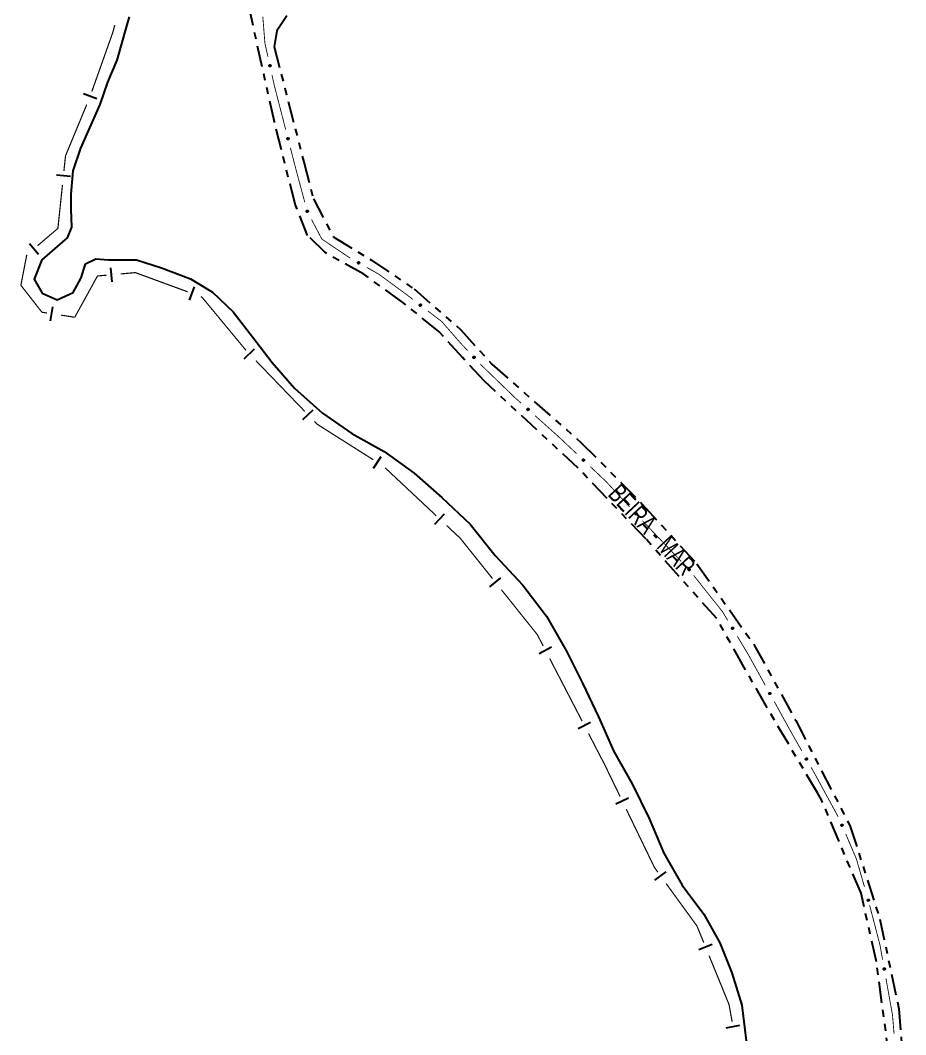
# Model space of a CAD drawing. Extents: x 207981 to 210201, y 4876477 to 4878908.
# Drawn here: x 208880.5 to 209069.2, y 4878242.9 to 4878459 of the extents above; entities that cross this region are included whole.
import ezdxf

# ---------------------------------------------------------------- set-up
doc = ezdxf.new("R2010")
doc.units = 0
doc.header["$LTSCALE"] = 1.5
doc.header["$MEASUREMENT"] = 0
doc.linetypes.add('TRACO_25', pattern=[8, 3, -1, 1, -1, 1, -1])
for name, color, linetype in [('HD-CURSO-PERENE', 170, 'CONTINUOUS'), ('LM-LIM-SETORES-BAIRROS', 250, 'CONTINUOUS'), ('SV-EIXO-RUA-N-PAV', 6, 'CONTINUOUS'), ('SV-RUA-NAO-PAV', 7, 'CONTINUOUS'), ('SV-TXT-RUA-N-PAV', 7, 'CONTINUOUS')]:
    doc.layers.add(name, color=color, linetype=linetype)
doc.styles.add('ARIAL', font='ARIAL.SHX')

msp = doc.modelspace()

# ---------------------------------------------------------------- linework, layer by layer
at = {"layer": 'HD-CURSO-PERENE', "linetype": 'Continuous'}
msp.add_polyline3d([(208903.656003, 4878459.739593, 2.24908), (208903.060608, 4878457.516126, 2.246898), (208901.019805, 4878450.457887, 2.246898), (208899.042043, 4878445.798819, 2.246898), (208897.390069, 4878441.016687, 2.246898), (208893.33412, 4878431.772934, 2.246898), (208891.657508, 4878426.915698, 2.246898), (208891.257287, 4878421.91588, 2.246898), (208891.238692, 4878418.721993, 2.246898), (208891.367188, 4878414.944981, 2.246898), (208890.465183, 4878412.630608, 2.246898), (208888.338033, 4878410.793524, 2.246898), (208885.050619, 4878407.989554, 2.246898), (208883.406912, 4878403.831942, 2.246898), (208885.147308, 4878400.834594, 2.246898), (208888.338033, 4878399.480953, 2.246898), (208891.722135, 4878401.027971, 2.246898), (208893.462531, 4878404.122008, 2.246898), (208894.332729, 4878407.119356, 2.246898), (208896.556567, 4878408.182931, 2.246898), (208899.263849, 4878407.989554, 2.246898), (208905.259381, 4878407.978425, 2.246898), (208910.570915, 4878406.234871, 2.246898), (208916.760886, 4878403.89667, 2.246898), (208921.452354, 4878401.100071, 2.246898), (208925.850669, 4878396.90248, 2.246898), (208929.929569, 4878391.553623, 2.246898), (208934.134157, 4878386.080552, 2.246898), (208938.913783, 4878380.660765, 2.246898), (208944.893637, 4878375.322846, 2.246898), (208951.093606, 4878370.985698, 2.246898), (208958.041452, 4878367.152604, 2.246898), (208964.39287, 4878362.541463, 2.246898), (208970.321824, 4878357.378165, 2.246898), (208976.32844, 4878351.690575, 2.246898), (208981.66484, 4878344.974637, 2.246898), (208987.549268, 4878338.71163, 2.246898), (208992.635043, 4878332.094201, 2.246898), (208996.849627, 4878324.622181, 2.246898), (209000.31046, 4878317.820489, 2.246898), (209003.673243, 4878310.618431, 2.246898), (209006.961613, 4878303.291007, 2.246898), (209010.89831, 4878296.367115, 2.246898), (209014.512093, 4878288.991589, 2.246898), (209017.600613, 4878281.61304, 2.246898), (209021.511797, 4878274.788952, 2.246898), (209026.145097, 4878268.618695, 2.246898), (209029.527519, 4878262.491216, 2.246898), (209032.110789, 4878256.109263, 2.246898), (209034.221195, 4878249.249824, 2.246898), (209035.134872, 4878241.608885, 2.246898)], dxfattribs=at)
at = {"layer": 'LM-LIM-SETORES-BAIRROS', "const_width": 0.25}
for points in [[(208900.149116, 4878456.293147), (208895.70857, 4878443.793833)], [(208900.149116, 4878456.293147), (208895.70857, 4878443.793833)], [(208900.345362, 4878457.001813), (208900.149116, 4878456.293147)], [(208900.345362, 4878457.001813), (208900.149116, 4878456.293147)], [(208900.612241, 4878457.965543), (208900.345362, 4878457.001813)], [(208900.612241, 4878457.965543), (208900.345362, 4878457.001813)], [(208894.618288, 4878440.999989), (208890.408144, 4878430.837573)], [(208894.618288, 4878440.999989), (208890.408144, 4878430.837573)], [(208890.100576, 4878430.095167), (208889.767885, 4878426.916123)], [(208890.100576, 4878430.095167), (208889.767885, 4878426.916123)], [(208890.408144, 4878430.837573), (208890.100576, 4878430.095167)], [(208890.408144, 4878430.837573), (208890.100576, 4878430.095167)], [(208889.455637, 4878423.932417), (208888.518892, 4878414.9813)], [(208889.455637, 4878423.932417), (208888.518892, 4878414.9813)], [(208888.518892, 4878414.9813), (208888.485632, 4878414.66348)], [(208888.518892, 4878414.9813), (208888.485632, 4878414.66348)], [(208888.485632, 4878414.66348), (208884.160364, 4878410.981157)], [(208888.485632, 4878414.66348), (208884.160364, 4878410.981157)], [(208881.846418, 4878409.011176), (208880.708633, 4878403.159709)], [(208881.846418, 4878409.011176), (208880.708633, 4878403.159709)], [(208881.87607, 4878409.03642), (208881.846418, 4878409.011176)], [(208881.87607, 4878409.03642), (208881.846418, 4878409.011176)], [(208892.074397, 4878395.732748), (208896.906847, 4878404.502752)], [(208892.074397, 4878395.732748), (208896.906847, 4878404.502752)], [(208896.906847, 4878404.502752), (208896.919228, 4878404.525221)], [(208896.906847, 4878404.502752), (208896.919228, 4878404.525221)], [(208896.919228, 4878404.525221), (208898.88582, 4878404.700029)], [(208896.919228, 4878404.525221), (208898.88582, 4878404.700029)], [(208901.874038, 4878404.965649), (208904.862256, 4878405.231269)], [(208901.874038, 4878404.965649), (208904.862256, 4878405.231269)], [(208904.862256, 4878405.231269), (208904.993948, 4878405.242974)], [(208904.862256, 4878405.231269), (208904.993948, 4878405.242974)], [(208904.993948, 4878405.242974), (208916.134813, 4878401.153289)], [(208904.993948, 4878405.242974), (208916.134813, 4878401.153289)], [(208880.708633, 4878403.159709), (208880.590351, 4878402.551401)], [(208880.708633, 4878403.159709), (208880.590351, 4878402.551401)], [(208880.590351, 4878402.551401), (208884.518343, 4878397.52357)], [(208880.590351, 4878402.551401), (208884.518343, 4878397.52357)], [(208918.951058, 4878400.119478), (208919.169567, 4878400.039266)], [(208918.951058, 4878400.119478), (208919.169567, 4878400.039266)], [(208919.169567, 4878400.039266), (208928.588315, 4878388.665684)], [(208919.169567, 4878400.039266), (208928.588315, 4878388.665684)], [(208884.518343, 4878397.52357), (208885.076306, 4878396.809378)], [(208884.518343, 4878397.52357), (208885.076306, 4878396.809378)], [(208885.076306, 4878396.809378), (208886.157281, 4878396.643074)], [(208885.076306, 4878396.809378), (208886.157281, 4878396.643074)], [(208889.122396, 4878396.186902), (208891.09914, 4878395.882787)], [(208889.122396, 4878396.186902), (208891.09914, 4878395.882787)], [(208891.09914, 4878395.882787), (208892.074397, 4878395.732748)], [(208891.09914, 4878395.882787), (208892.074397, 4878395.732748)], [(208930.663955, 4878386.500195), (208941.082873, 4878375.709173)], [(208930.663955, 4878386.500195), (208941.082873, 4878375.709173)], [(208943.166656, 4878373.550968), (208943.752603, 4878372.944095)], [(208943.166656, 4878373.550968), (208943.752603, 4878372.944095)], [(208943.752603, 4878372.944095), (208955.716889, 4878365.377057)], [(208943.752603, 4878372.944095), (208955.716889, 4878365.377057)], [(208958.193931, 4878363.697986), (208969.136989, 4878353.438869)], [(208958.193931, 4878363.697986), (208969.136989, 4878353.438869)], [(208971.325601, 4878351.387045), (208973.514212, 4878349.335222)], [(208971.325601, 4878351.387045), (208973.514212, 4878349.335222)], [(208973.514212, 4878349.335222), (208974.240689, 4878348.65415)], [(208973.514212, 4878349.335222), (208974.240689, 4878348.65415)], [(208974.240689, 4878348.65415), (208981.114955, 4878340.061317)], [(208974.240689, 4878348.65415), (208981.114955, 4878340.061317)], [(208982.989041, 4878337.718711), (208990.485381, 4878328.348286)], [(208982.989041, 4878337.718711), (208990.485381, 4878328.348286)], [(208990.485381, 4878328.348286), (208990.655997, 4878328.135016)], [(208990.485381, 4878328.348286), (208990.655997, 4878328.135016)], [(208990.655997, 4878328.135016), (208991.911227, 4878325.714214)], [(208990.655997, 4878328.135016), (208991.911227, 4878325.714214)], [(208993.292179, 4878323.050951), (209000.196936, 4878309.734633)], [(208993.292179, 4878323.050951), (209000.196936, 4878309.734633)], [(209001.577888, 4878307.071369), (209004.800108, 4878300.857088)], [(209001.577888, 4878307.071369), (209004.800108, 4878300.857088)], [(209004.800108, 4878300.857088), (209005.019391, 4878300.434185)], [(209004.800108, 4878300.857088), (209005.019391, 4878300.434185)], [(209005.019391, 4878300.434185), (209008.299154, 4878293.663061)], [(209005.019391, 4878300.434185), (209008.299154, 4878293.663061)], [(209009.606939, 4878290.963117), (209015.274009, 4878279.26336)], [(209009.606939, 4878290.963117), (209015.274009, 4878279.26336)], [(209015.274009, 4878279.26336), (209015.620943, 4878278.547109)], [(209015.274009, 4878279.26336), (209015.620943, 4878278.547109)], [(209015.620943, 4878278.547109), (209016.329066, 4878277.573181)], [(209015.620943, 4878278.547109), (209016.329066, 4878277.573181)], [(209018.093274, 4878275.146749), (209024.562036, 4878266.249833)], [(209018.093274, 4878275.146749), (209024.562036, 4878266.249833)], [(209024.562036, 4878266.249833), (209024.67924, 4878266.088635)], [(209024.562036, 4878266.249833), (209024.67924, 4878266.088635)], [(209024.67924, 4878266.088635), (209026.116836, 4878262.570309)], [(209024.67924, 4878266.088635), (209026.116836, 4878262.570309)], [(209027.251571, 4878259.793193), (209031.412269, 4878249.610433)], [(209027.251571, 4878259.793193), (209031.412269, 4878249.610433)], [(209031.412269, 4878249.610433), (209031.497892, 4878249.400881)], [(209031.412269, 4878249.610433), (209031.497892, 4878249.400881)], [(209031.497892, 4878249.400881), (209032.178932, 4878245.689214)], [(209031.497892, 4878249.400881), (209032.178932, 4878245.689214)]]:
    msp.add_lwpolyline(points, dxfattribs=at)
at = {"layer": 'LM-LIM-SETORES-BAIRROS'}
for points in [[(208893.960353, 4878443.353679), (208896.787258, 4878442.349384)], [(208893.960353, 4878443.353679), (208896.787258, 4878442.349384)], [(208888.17195, 4878426.077679), (208891.155656, 4878425.76543)], [(208888.17195, 4878426.077679), (208891.155656, 4878425.76543)], [(208882.426564, 4878411.475058), (208884.371301, 4878409.190764)], [(208882.426564, 4878411.475058), (208884.371301, 4878409.190764)], [(208900.014702, 4878403.29446), (208899.749083, 4878406.282678)], [(208900.014702, 4878403.29446), (208899.749083, 4878406.282678)], [(208916.556656, 4878399.400563), (208917.590467, 4878402.216808)], [(208916.556656, 4878399.400563), (208917.590467, 4878402.216808)], [(208886.917567, 4878395.008459), (208887.373739, 4878397.973574)], [(208886.917567, 4878395.008459), (208887.373739, 4878397.973574)], [(208928.195664, 4878386.897106), (208930.353868, 4878388.98089)], [(208928.195664, 4878386.897106), (208930.353868, 4878388.98089)], [(208940.698365, 4878373.94788), (208942.856569, 4878376.031663)], [(208940.698365, 4878373.94788), (208942.856569, 4878376.031663)], [(208955.760242, 4878363.574803), (208957.363834, 4878366.11025)], [(208955.760242, 4878363.574803), (208957.363834, 4878366.11025)], [(208968.840615, 4878351.660622), (208970.892438, 4878353.849233)], [(208968.840615, 4878351.660622), (208970.892438, 4878353.849233)], [(208980.568347, 4878338.343406), (208982.910954, 4878340.217491)], [(208980.568347, 4878338.343406), (208982.910954, 4878340.217491)], [(208991.039913, 4878324.135984), (208993.703176, 4878325.516936)], [(208991.039913, 4878324.135984), (208993.703176, 4878325.516936)], [(208999.325622, 4878308.156403), (209001.988885, 4878309.537354)], [(208999.325622, 4878308.156403), (209001.988885, 4878309.537354)], [(209007.38511, 4878292.109187), (209010.085054, 4878293.416973)], [(209007.38511, 4878292.109187), (209010.085054, 4878293.416973)], [(209015.703919, 4878275.882266), (209018.130351, 4878277.646474)], [(209015.703919, 4878275.882266), (209018.130351, 4878277.646474)], [(209025.106523, 4878261.077236), (209027.883639, 4878262.211971)], [(209025.106523, 4878261.077236), (209027.883639, 4878262.211971)], [(209030.884035, 4878244.434924), (209033.834775, 4878244.976345)], [(209030.884035, 4878244.434924), (209033.834775, 4878244.976345)]]:
    msp.add_lwpolyline(points, dxfattribs=at)
at = {"layer": 'SV-EIXO-RUA-N-PAV', "const_width": 0.18}
for points in [[(208932.15301, 4878459.716614), (208932.598752, 4878454.176684)], [(208932.598752, 4878454.176684), (208932.609325, 4878454.045269)], [(208932.609325, 4878454.045269), (208933.233649, 4878451.245883)], [(208934.104345, 4878447.341797), (208934.539692, 4878445.389753)], [(208934.539692, 4878445.389753), (208934.630149, 4878444.984156)], [(208934.630149, 4878444.984156), (208937.02611, 4878435.704025)], [(208938.026048, 4878431.831026), (208939.025986, 4878427.958027)], [(208939.025986, 4878427.958027), (208939.258488, 4878427.057492)], [(208939.258488, 4878427.057492), (208941.092829, 4878420.229668)], [(208942.550017, 4878416.531199), (208944.416207, 4878412.993214)], [(208944.416207, 4878412.993214), (208944.734269, 4878412.390222)], [(208944.734269, 4878412.390222), (208949.972889, 4878408.857895)], [(208949.972889, 4878408.857895), (208950.438207, 4878408.544138)], [(208950.438207, 4878408.544138), (208950.820123, 4878408.328104)], [(208954.301719, 4878406.358717), (208956.042517, 4878405.374023)], [(208956.042517, 4878405.374023), (208956.891806, 4878404.893617)], [(208956.891806, 4878404.893617), (208962.556199, 4878400.739729)], [(208962.556199, 4878400.739729), (208962.758714, 4878400.591218)], [(208962.758714, 4878400.591218), (208964.146241, 4878399.52665)], [(208967.319786, 4878397.091775), (208969.699944, 4878395.265619)], [(208969.699944, 4878395.265619), (208970.320507, 4878394.789498)], [(208970.320507, 4878394.789498), (208973.752551, 4878390.859253)], [(208973.752551, 4878390.859253), (208974.362155, 4878390.161159)], [(208974.362155, 4878390.161159), (208975.785665, 4878388.653913)], [(208978.532159, 4878385.74586), (208978.79493, 4878385.467632)], [(208978.79493, 4878385.467632), (208985.705942, 4878378.779556)], [(208985.705942, 4878378.779556), (208985.867813, 4878378.622906)], [(208985.867813, 4878378.622906), (208987.19166, 4878377.4409)], [(208990.175411, 4878374.776837), (208994.651037, 4878370.780743)], [(208994.651037, 4878370.780743), (208994.994115, 4878370.474423)], [(208994.994115, 4878370.474423), (208999.025378, 4878366.674251)], [(209001.936, 4878363.93048), (209004.846622, 4878361.186709)], [(209004.846622, 4878361.186709), (209005.22861, 4878360.826618)], [(209005.22861, 4878360.826618), (209010.318122, 4878355.351845)], [(209013.04159, 4878352.422217), (209013.409688, 4878352.026256)], [(209013.409688, 4878352.026256), (209021.322104, 4878343.737058)], [(209023.976695, 4878340.750063), (209029.580122, 4878333.707223)], [(209029.580122, 4878333.707223), (209030.097782, 4878333.056587)], [(209030.097782, 4878333.056587), (209031.216379, 4878331.198799)], [(209033.279683, 4878327.772025), (209035.342987, 4878324.345252)], [(209035.342987, 4878324.345252), (209035.671345, 4878323.799909)], [(209035.671345, 4878323.799909), (209039.231887, 4878317.354547)], [(209041.166062, 4878313.853267), (209044.550869, 4878307.726026)], [(209044.550869, 4878307.726026), (209044.602082, 4878307.633318)], [(209044.602082, 4878307.633318), (209047.017214, 4878303.376649)], [(209048.991131, 4878299.897619), (209049.484611, 4878299.027862)], [(209049.484611, 4878299.027862), (209049.817112, 4878298.441829)], [(209049.817112, 4878298.441829), (209054.755311, 4878289.372935)], [(209056.371085, 4878285.715981), (209058.336445, 4878281.118442)], [(209058.336445, 4878281.118442), (209058.650068, 4878280.384789)], [(209058.650068, 4878280.384789), (209060.371403, 4878274.426321)], [(209061.45483, 4878270.576125), (209063.469887, 4878262.834062)], [(209063.469887, 4878262.834062), (209063.669534, 4878262.066999)], [(209063.669534, 4878262.066999), (209064.234793, 4878258.90982)], [(209064.939741, 4878254.972429), (209066.173399, 4878248.081995)], [(209066.173399, 4878248.081995), (209066.342236, 4878247.138977)], [(209066.342236, 4878247.138977), (209066.677905, 4878243.110952)]]:
    msp.add_lwpolyline(points, dxfattribs=at)
at = {"layer": 'SV-EIXO-RUA-N-PAV'}
for points in [[(208933.745162, 4878449.458037), (208933.786812, 4878449.432398), (208933.817365, 4878449.401846), (208933.835513, 4878449.369029), (208933.843989, 4878449.335849), (208933.848837, 4878449.300927), (208933.845957, 4878449.26464), (208933.833839, 4878449.225073), (208933.808413, 4878449.183112), (208933.775058, 4878449.153871), (208933.743837, 4878449.134357), (208933.709747, 4878449.123527), (208933.675743, 4878449.119386), (208933.638149, 4878449.123624), (208933.598172, 4878449.136296), (208933.556598, 4878449.162884), (208933.52685, 4878449.193042), (208933.510129, 4878449.225244), (208933.499459, 4878449.259585), (208933.494937, 4878449.295297), (208933.497969, 4878449.330901), (208933.5108, 4878449.371128), (208933.537586, 4878449.411814), (208933.567326, 4878449.441828), (208933.599286, 4878449.458996), (208933.633331, 4878449.46874), (208933.668298, 4878449.474029), (208933.704895, 4878449.472652), (208933.745162, 4878449.458037)], [(208937.596747, 4878433.934163), (208937.639225, 4878433.909922), (208937.670777, 4878433.880402), (208937.690005, 4878433.848207), (208937.699579, 4878433.815326), (208937.705585, 4878433.780584), (208937.703912, 4878433.744222), (208937.693115, 4878433.704274), (208937.669097, 4878433.661492), (208937.636733, 4878433.631158), (208937.606178, 4878433.610618), (208937.572466, 4878433.598661), (208937.538619, 4878433.593392), (208937.500905, 4878433.596379), (208937.460529, 4878433.607716), (208937.418094, 4878433.632907), (208937.38736, 4878433.66206), (208937.369579, 4878433.693689), (208937.357773, 4878433.727656), (208937.352067, 4878433.763198), (208937.353915, 4878433.798883), (208937.365402, 4878433.839515), (208937.390821, 4878433.881069), (208937.419548, 4878433.912054), (208937.450919, 4878433.930275), (208937.484621, 4878433.941145), (208937.519394, 4878433.947592), (208937.556017, 4878433.947432), (208937.596747, 4878433.934163)], [(208941.647255, 4878418.478634), (208941.694178, 4878418.464843), (208941.731687, 4878418.443395), (208941.757823, 4878418.416503), (208941.774721, 4878418.386716), (208941.788577, 4878418.354296), (208941.795336, 4878418.318528), (208941.794043, 4878418.277167), (208941.780539, 4878418.229999), (208941.756043, 4878418.193019), (208941.731048, 4878418.165985), (208941.701003, 4878418.146576), (208941.669283, 4878418.133643), (208941.631897, 4878418.127852), (208941.589995, 4878418.129571), (208941.542894, 4878418.144298), (208941.506266, 4878418.165576), (208941.481669, 4878418.192252), (208941.462348, 4878418.222581), (208941.448599, 4878418.255849), (208941.442167, 4878418.290998), (208941.443974, 4878418.333184), (208941.459125, 4878418.37948), (208941.479931, 4878418.416254), (208941.506254, 4878418.441219), (208941.536541, 4878418.459569), (208941.56889, 4878418.473861), (208941.604562, 4878418.482152), (208941.647255, 4878418.478634)], [(208952.49006, 4878407.509965), (208952.536998, 4878407.523706), (208952.580149, 4878407.525917), (208952.61667, 4878407.517403), (208952.646981, 4878407.501464), (208952.676154, 4878407.481664), (208952.701162, 4878407.455214), (208952.722415, 4878407.419708), (208952.73653, 4878407.372719), (208952.73589, 4878407.328366), (208952.729458, 4878407.292115), (208952.714657, 4878407.259551), (208952.694949, 4878407.231534), (208952.666614, 4878407.206465), (208952.630422, 4878407.185278), (208952.58283, 4878407.172229), (208952.540511, 4878407.170352), (208952.505402, 4878407.179515), (208952.472759, 4878407.194602), (208952.443218, 4878407.215172), (208952.41882, 4878407.241278), (208952.397553, 4878407.277756), (208952.385296, 4878407.324901), (208952.382942, 4878407.367087), (208952.391609, 4878407.402315), (208952.407186, 4878407.434118), (208952.426689, 4878407.463619), (208952.452231, 4878407.489865), (208952.49006, 4878407.509965)], [(208965.686027, 4878398.48401), (208965.734422, 4878398.491083), (208965.77746, 4878398.487265), (208965.812441, 4878398.47375), (208965.840237, 4878398.453746), (208965.86637, 4878398.430079), (208965.887453, 4878398.400404), (208965.903556, 4878398.362286), (208965.910992, 4878398.31379), (208965.904184, 4878398.269958), (208965.892768, 4878398.234954), (208965.873579, 4878398.204769), (208965.850162, 4878398.179767), (208965.818613, 4878398.158887), (208965.779825, 4878398.142945), (208965.730879, 4878398.136648), (208965.68871, 4878398.14068), (208965.655219, 4878398.154641), (208965.624995, 4878398.174125), (208965.598605, 4878398.198607), (208965.578078, 4878398.227856), (208965.562096, 4878398.266939), (208965.556522, 4878398.315331), (208965.560063, 4878398.357435), (208965.57355, 4878398.391113), (208965.593402, 4878398.420438), (208965.616822, 4878398.446937), (208965.645769, 4878398.469371), (208965.686027, 4878398.48401)], [(208977.140288, 4878387.379928), (208977.189191, 4878387.379224), (208977.231077, 4878387.368619), (208977.263466, 4878387.349718), (208977.287733, 4878387.325554), (208977.309774, 4878387.298036), (208977.325876, 4878387.265389), (208977.33572, 4878387.225197), (208977.335358, 4878387.176135), (208977.321674, 4878387.133941), (208977.304843, 4878387.101195), (208977.281103, 4878387.074441), (208977.254012, 4878387.053477), (208977.219547, 4878387.037873), (208977.178719, 4878387.028294), (208977.129394, 4878387.029852), (208977.088402, 4878387.040531), (208977.057553, 4878387.059635), (208977.030807, 4878387.083672), (208977.008641, 4878387.112035), (208976.993021, 4878387.144173), (208976.98345, 4878387.185298), (208976.985633, 4878387.233961), (208976.995817, 4878387.274968), (208977.014483, 4878387.306077), (208977.038741, 4878387.331876), (208977.066072, 4878387.354318), (208977.098215, 4878387.37187), (208977.140288, 4878387.379928)], [(208988.649674, 4878376.286675), (208988.69846, 4878376.290131), (208988.741096, 4878376.283125), (208988.774975, 4878376.267046), (208988.801208, 4878376.245032), (208988.825508, 4878376.219487), (208988.844327, 4878376.188327), (208988.857552, 4878376.149117), (208988.861362, 4878376.100202), (208988.851314, 4878376.056997), (208988.837328, 4878376.02294), (208988.815947, 4878375.994264), (208988.790737, 4878375.971073), (208988.757723, 4878375.952596), (208988.717857, 4878375.939581), (208988.668578, 4878375.936941), (208988.626826, 4878375.944096), (208988.594465, 4878375.960509), (208988.565773, 4878375.982186), (208988.541276, 4878376.008562), (208988.52298, 4878376.039255), (208988.509949, 4878376.079419), (208988.507987, 4878376.128091), (208988.514648, 4878376.169815), (208988.530602, 4878376.202398), (208988.552579, 4878376.230165), (208988.577904, 4878376.25485), (208988.608439, 4878376.27507), (208988.649674, 4878376.286675)], [(209000.451648, 4878365.481023), (209000.50051, 4878365.483158), (209000.542941, 4878365.475001), (209000.576372, 4878365.458012), (209000.602, 4878365.435297), (209000.625601, 4878365.409104), (209000.64357, 4878365.377447), (209000.655731, 4878365.337894), (209000.658216, 4878365.288894), (209000.647004, 4878365.245976), (209000.632102, 4878365.212309), (209000.609954, 4878365.184222), (209000.584125, 4878365.161721), (209000.550624, 4878365.144144), (209000.51042, 4878365.132212), (209000.461088, 4878365.130905), (209000.419545, 4878365.139187), (209000.38764, 4878365.156468), (209000.359544, 4878365.178913), (209000.33577, 4878365.205942), (209000.31831, 4878365.237119), (209000.30637, 4878365.27762), (209000.305725, 4878365.326328), (209000.313512, 4878365.367856), (209000.330341, 4878365.399995), (209000.353061, 4878365.427159), (209000.379044, 4878365.45115), (209000.410114, 4878365.470537), (209000.451648, 4878365.481023)], [(209011.662652, 4878354.067214), (209011.711549, 4878354.066124), (209011.75335, 4878354.055189), (209011.785589, 4878354.036034), (209011.809664, 4878354.011679), (209011.831488, 4878353.983988), (209011.847331, 4878353.951215), (209011.856858, 4878353.910946), (209011.856109, 4878353.861889), (209011.842093, 4878353.819804), (209011.825004, 4878353.787192), (209011.801053, 4878353.760626), (209011.773798, 4878353.739876), (209011.739211, 4878353.724545), (209011.698308, 4878353.715288), (209011.648998, 4878353.717235), (209011.60809, 4878353.728237), (209011.577394, 4878353.747583), (209011.550838, 4878353.771831), (209011.528897, 4878353.800368), (209011.51353, 4878353.832628), (209011.504284, 4878353.873828), (209011.506851, 4878353.922472), (209011.517358, 4878353.963397), (209011.536268, 4878353.994358), (209011.560729, 4878354.019964), (209011.588237, 4878354.042191), (209011.620517, 4878354.059489), (209011.662652, 4878354.067214)], [(209022.98899, 4878342.168296), (209023.037659, 4878342.163454), (209023.078496, 4878342.149341), (209023.109169, 4878342.127766), (209023.131302, 4878342.101634), (209023.150935, 4878342.072348), (209023.164214, 4878342.038456), (209023.17062, 4878341.997574), (209023.166106, 4878341.948719), (209023.148898, 4878341.907835), (209023.129356, 4878341.876632), (209023.103435, 4878341.851984), (209023.074666, 4878341.833389), (209023.039004, 4878341.820759), (209022.997511, 4878341.814672), (209022.948496, 4878341.8204), (209022.908554, 4878341.834511), (209022.879434, 4878341.856158), (209022.85482, 4878341.882374), (209022.835135, 4878341.912512), (209022.822291, 4878341.945857), (209022.816237, 4878341.987645), (209022.822532, 4878342.035949), (209022.836152, 4878342.075946), (209022.857384, 4878342.105362), (209022.883739, 4878342.129015), (209022.912873, 4878342.149063), (209022.946387, 4878342.16383), (209022.98899, 4878342.168296)], [(209032.268222, 4878329.665284), (209032.315851, 4878329.65417), (209032.354513, 4878329.634878), (209032.382128, 4878329.609506), (209032.400684, 4878329.580723), (209032.416351, 4878329.549139), (209032.425122, 4878329.51381), (209032.42617, 4878329.472443), (209032.415356, 4878329.424586), (209032.39299, 4878329.38628), (209032.369565, 4878329.357876), (209032.340666, 4878329.336798), (209032.309728, 4878329.322092), (209032.272729, 4878329.314196), (209032.230797, 4878329.313542), (209032.182939, 4878329.325581), (209032.145165, 4878329.344754), (209032.1191, 4878329.369996), (209032.098094, 4878329.399184), (209032.082485, 4878329.431621), (209032.074076, 4878329.46635), (209032.073494, 4878329.50857), (209032.086002, 4878329.555649), (209032.104695, 4878329.593541), (209032.129564, 4878329.619955), (209032.158765, 4878329.639988), (209032.190253, 4878329.656088), (209032.225399, 4878329.666383), (209032.268222, 4878329.665284)], [(209040.225855, 4878315.782902), (209040.273036, 4878315.77002), (209040.310952, 4878315.749301), (209040.337602, 4878315.722918), (209040.355073, 4878315.693464), (209040.369553, 4878315.661317), (209040.377, 4878315.625686), (209040.376507, 4878315.584309), (209040.363917, 4878315.536888), (209040.340139, 4878315.499442), (209040.315671, 4878315.471931), (209040.286007, 4878315.451945), (209040.254543, 4878315.438402), (209040.217275, 4878315.431889), (209040.175348, 4878315.432799), (209040.127971, 4878315.446613), (209040.090939, 4878315.46718), (209040.065832, 4878315.493376), (209040.045928, 4878315.523326), (209040.031539, 4878315.556322), (209040.02443, 4878315.591341), (209040.025422, 4878315.633553), (209040.039675, 4878315.680133), (209040.059767, 4878315.717303), (209040.085603, 4878315.742771), (209040.115531, 4878315.761703), (209040.147596, 4878315.776617), (209040.183102, 4878315.785595), (209040.225855, 4878315.782902)], [(209048.029013, 4878301.816424), (209048.076338, 4878301.80408), (209048.114487, 4878301.783794), (209048.141436, 4878301.757716), (209048.159241, 4878301.728462), (209048.174086, 4878301.696483), (209048.181939, 4878301.660939), (209048.181916, 4878301.619558), (209048.169867, 4878301.571998), (209048.146517, 4878301.534283), (209048.122364, 4878301.506495), (209048.092929, 4878301.486173), (209048.061621, 4878301.472272), (209048.02443, 4878301.465336), (209047.982495, 4878301.465768), (209047.934965, 4878301.479042), (209047.8977, 4878301.499186), (209047.872297, 4878301.525094), (209047.852053, 4878301.554815), (209047.837289, 4878301.587646), (209047.829782, 4878301.622581), (209047.830293, 4878301.664802), (209047.844015, 4878301.711541), (209047.863683, 4878301.748937), (209047.889227, 4878301.774698), (209047.918937, 4878301.793969), (209047.950831, 4878301.809248), (209047.986232, 4878301.81863), (209048.029013, 4878301.816424)], [(209055.629685, 4878287.730381), (209055.675331, 4878287.71282), (209055.710972, 4878287.688393), (209055.734834, 4878287.659464), (209055.749254, 4878287.628402), (209055.760428, 4878287.594962), (209055.764255, 4878287.558763), (209055.759603, 4878287.517645), (209055.742308, 4878287.471731), (209055.714885, 4878287.436865), (209055.687775, 4878287.411954), (209055.656251, 4878287.395052), (209055.623585, 4878287.384742), (209055.585851, 4878287.38201), (209055.544228, 4878287.387131), (209055.498481, 4878287.405639), (209055.463704, 4878287.429826), (209055.441358, 4878287.458414), (209055.424567, 4878287.490214), (209055.413569, 4878287.524489), (209055.410017, 4878287.560045), (209055.415249, 4878287.601944), (209055.434115, 4878287.646855), (209055.457842, 4878287.681815), (209055.486109, 4878287.704557), (209055.517788, 4878287.720383), (209055.551191, 4878287.731997), (209055.587419, 4878287.737359), (209055.629685, 4878287.730381)], [(209061.262735, 4878271.751203), (209061.305261, 4878271.727045), (209061.336871, 4878271.697587), (209061.356162, 4878271.66543), (209061.365801, 4878271.632568), (209061.371874, 4878271.597838), (209061.370272, 4878271.561472), (209061.359554, 4878271.521504), (209061.335621, 4878271.478674), (209061.303315, 4878271.448277), (209061.2728, 4878271.427677), (209061.239113, 4878271.415654), (209061.205275, 4878271.410319), (209061.167556, 4878271.413232), (209061.127158, 4878271.424489), (209061.084673, 4878271.449598), (209061.053883, 4878271.47869), (209061.036039, 4878271.510284), (209061.024167, 4878271.544228), (209061.018391, 4878271.579759), (209061.020169, 4878271.615447), (209061.031577, 4878271.656102), (209061.056914, 4878271.697705), (209061.08558, 4878271.728746), (209061.116915, 4878271.747029), (209061.150597, 4878271.757965), (209061.185356, 4878271.76448), (209061.221979, 4878271.764392), (209061.262735, 4878271.751203)], [(209064.670302, 4878257.101956), (209064.710831, 4878257.074581), (209064.740066, 4878257.042765), (209064.756812, 4878257.009211), (209064.763878, 4878256.975702), (209064.767246, 4878256.940606), (209064.762835, 4878256.904473), (209064.749055, 4878256.865454), (209064.721879, 4878256.824605), (209064.687319, 4878256.796799), (209064.655301, 4878256.778622), (209064.620784, 4878256.769242), (209064.586635, 4878256.766541), (209064.549254, 4878256.772364), (209064.509848, 4878256.786714), (209064.469434, 4878256.815035), (209064.440987, 4878256.846423), (209064.425643, 4878256.879303), (209064.416432, 4878256.914064), (209064.413423, 4878256.949935), (209064.417958, 4878256.985379), (209064.432477, 4878257.025029), (209064.460959, 4878257.064547), (209064.49194, 4878257.093277), (209064.524596, 4878257.109079), (209064.559023, 4878257.117376), (209064.594183, 4878257.121182), (209064.630689, 4878257.11826), (209064.670302, 4878257.101956)]]:
    msp.add_lwpolyline(points, close=True, dxfattribs=at)
for points in [[(208933.494937, 4878449.295297), (208933.52685, 4878449.193042)], [(208933.497969, 4878449.330901), (208933.556598, 4878449.162884)], [(208933.498018, 4878449.309001), (208933.53985, 4878449.184118)], [(208933.507906, 4878449.346157), (208933.575243, 4878449.157061)], [(208933.5108, 4878449.371128), (208933.598172, 4878449.136296)], [(208933.526522, 4878449.388057), (208933.616999, 4878449.13282)], [(208933.537586, 4878449.411814), (208933.638149, 4878449.123624)], [(208933.551951, 4878449.424485), (208933.654893, 4878449.125893)], [(208933.567326, 4878449.441828), (208933.675743, 4878449.119386)], [(208933.583311, 4878449.446857), (208933.691599, 4878449.124292)], [(208933.599286, 4878449.458996), (208933.709747, 4878449.123527)], [(208933.616453, 4878449.461239), (208933.723859, 4878449.130089)], [(208933.633331, 4878449.46874), (208933.743837, 4878449.134357)], [(208933.652708, 4878449.467926), (208933.760105, 4878449.149357)], [(208933.668298, 4878449.474029), (208933.775058, 4878449.153871)], [(208933.687488, 4878449.468693), (208933.791168, 4878449.173061)], [(208933.704895, 4878449.472652), (208933.808413, 4878449.183112)], [(208933.723457, 4878449.464132), (208933.818523, 4878449.207123)], [(208933.745162, 4878449.458037), (208933.833839, 4878449.225073)], [(208933.767282, 4878449.443149), (208933.837877, 4878449.251983)], [(208933.786812, 4878449.432398), (208933.845957, 4878449.26464)], [(208933.804304, 4878449.415057), (208933.844507, 4878449.291209)], [(208933.817365, 4878449.401846), (208933.848837, 4878449.300927)], [(208937.352067, 4878433.763198), (208937.38736, 4878433.66206)], [(208937.353915, 4878433.798883), (208937.418094, 4878433.632907)], [(208937.354691, 4878433.776998), (208937.400649, 4878433.653574)], [(208937.363339, 4878433.814462), (208937.436922, 4878433.627707)], [(208937.365402, 4878433.839515), (208937.460529, 4878433.607716)], [(208937.380553, 4878433.856957), (208937.47946, 4878433.604867)], [(208937.390821, 4878433.881069), (208937.500905, 4878433.596379)], [(208937.404757, 4878433.89421), (208937.517563, 4878433.599203)], [(208937.419548, 4878433.912054), (208937.538619, 4878433.593392)], [(208937.435356, 4878433.917612), (208937.554302, 4878433.598823)], [(208937.450919, 4878433.930275), (208937.572466, 4878433.598661)], [(208937.468002, 4878433.933086), (208937.586352, 4878433.605689)], [(208937.484621, 4878433.941145), (208937.606178, 4878433.610618)], [(208937.504015, 4878433.940975), (208937.621938, 4878433.62615)], [(208937.519394, 4878433.947592), (208937.636733, 4878433.631158)], [(208937.538751, 4878433.942897), (208937.652196, 4878433.650874)], [(208937.556017, 4878433.947432), (208937.669097, 4878433.661492)], [(208937.574851, 4878433.939534), (208937.678404, 4878433.685825)], [(208937.596747, 4878433.934163), (208937.693115, 4878433.704274)], [(208937.619349, 4878433.920019), (208937.696257, 4878433.731303)], [(208937.639225, 4878433.909922), (208937.703912, 4878433.744222)], [(208937.657284, 4878433.893172), (208937.70158, 4878433.770728)], [(208937.670777, 4878433.880402), (208937.705585, 4878433.780584)], [(208941.442167, 4878418.290998), (208941.542894, 4878418.144298)], [(208941.443974, 4878418.333184), (208941.589995, 4878418.129571)], [(208941.447744, 4878418.30833), (208941.562415, 4878418.14358)], [(208941.44797, 4878418.269881), (208941.521154, 4878418.160384)], [(208941.448599, 4878418.255849), (208941.506266, 4878418.165576)], [(208941.454694, 4878418.353649), (208941.609073, 4878418.131166)], [(208941.459125, 4878418.37948), (208941.631897, 4878418.127852)], [(208941.469655, 4878418.39548), (208941.647456, 4878418.134442)], [(208941.479931, 4878418.416254), (208941.669283, 4878418.133643)], [(208941.494032, 4878418.425308), (208941.683292, 4878418.142545)], [(208941.506254, 4878418.441219), (208941.701003, 4878418.146576)], [(208941.522228, 4878418.447895), (208941.712894, 4878418.156617)], [(208941.536541, 4878418.459569), (208941.731048, 4878418.165985)], [(208941.555452, 4878418.463876), (208941.742802, 4878418.184734)], [(208941.56889, 4878418.473861), (208941.756043, 4878418.193019)], [(208941.588808, 4878418.473757), (208941.766542, 4878418.215769)], [(208941.604562, 4878418.482152), (208941.780539, 4878418.229999)], [(208941.62471, 4878418.47881), (208941.783983, 4878418.255823)], [(208941.647255, 4878418.478634), (208941.794043, 4878418.277167)], [(208941.672509, 4878418.470083), (208941.790866, 4878418.304192)], [(208941.694178, 4878418.464843), (208941.795336, 4878418.318528)], [(208941.715613, 4878418.452709), (208941.786954, 4878418.343782)], [(208941.731687, 4878418.443395), (208941.788577, 4878418.354296)], [(208952.382942, 4878407.367087), (208952.694949, 4878407.231534)], [(208952.385296, 4878407.324901), (208952.666614, 4878407.206465)], [(208952.385515, 4878407.344053), (208952.676148, 4878407.220415)], [(208952.389918, 4878407.382323), (208952.701929, 4878407.246592)], [(208952.391609, 4878407.402315), (208952.714657, 4878407.259551)], [(208952.39552, 4878407.300769), (208952.645616, 4878407.196925)], [(208952.397553, 4878407.277756), (208952.630422, 4878407.185278)], [(208952.401446, 4878407.416562), (208952.719241, 4878407.274424)], [(208952.407186, 4878407.434118), (208952.729458, 4878407.292115)], [(208952.414151, 4878407.258877), (208952.599645, 4878407.182169)], [(208952.41882, 4878407.241278), (208952.58283, 4878407.172229)], [(208952.420773, 4878407.447957), (208952.729222, 4878407.314242)], [(208952.426689, 4878407.463619), (208952.73589, 4878407.328366)], [(208952.435109, 4878407.226641), (208952.555845, 4878407.174023)], [(208952.443218, 4878407.215172), (208952.540511, 4878407.170352)], [(208952.443507, 4878407.47429), (208952.732437, 4878407.353183)], [(208952.452231, 4878407.489865), (208952.73653, 4878407.372719)], [(208952.470992, 4878407.497936), (208952.725479, 4878407.396311)], [(208952.49006, 4878407.509965), (208952.722415, 4878407.419708)], [(208952.515932, 4878407.516411), (208952.705144, 4878407.440735)], [(208952.536998, 4878407.523706), (208952.701162, 4878407.455214)], [(208952.561591, 4878407.525073), (208952.680467, 4878407.471939)], [(208952.580149, 4878407.525917), (208952.676154, 4878407.481664)], [(208965.556522, 4878398.315331), (208965.818613, 4878398.158887)], [(208965.559404, 4878398.334267), (208965.829997, 4878398.171374)], [(208965.560063, 4878398.357435), (208965.850162, 4878398.179767)], [(208965.562096, 4878398.266939), (208965.779825, 4878398.142945)], [(208965.563287, 4878398.290011), (208965.796492, 4878398.152363)], [(208965.569092, 4878398.371551), (208965.859171, 4878398.193707)], [(208965.57355, 4878398.391113), (208965.873579, 4878398.204769)], [(208965.575905, 4878398.245933), (208965.748914, 4878398.14415)], [(208965.578078, 4878398.227856), (208965.730879, 4878398.136648)], [(208965.585275, 4878398.403852), (208965.880188, 4878398.218859)], [(208965.592171, 4878398.211094), (208965.704406, 4878398.142181)], [(208965.593402, 4878398.420438), (208965.892768, 4878398.234954)], [(208965.598605, 4878398.198607), (208965.68871, 4878398.14068)], [(208965.608784, 4878398.432251), (208965.895615, 4878398.256899)], [(208965.616822, 4878398.446937), (208965.904184, 4878398.269958)], [(208965.634962, 4878398.455163), (208965.90422, 4878398.295014)], [(208965.645769, 4878398.469371), (208965.910992, 4878398.31379)], [(208965.66547, 4878398.474752), (208965.903333, 4878398.338691)], [(208965.686027, 4878398.48401), (208965.903556, 4878398.362286)], [(208965.712545, 4878398.486791), (208965.889381, 4878398.385513)], [(208965.734422, 4878398.491083), (208965.887453, 4878398.400404)], [(208965.758965, 4878398.489012), (208965.869287, 4878398.419848)], [(208965.77746, 4878398.487265), (208965.86637, 4878398.430079)], [(208976.98345, 4878387.185298), (208977.178719, 4878387.028294)], [(208976.985633, 4878387.233961), (208977.219547, 4878387.037873)], [(208976.98829, 4878387.207889), (208977.196671, 4878387.034946)], [(208976.991487, 4878387.252199), (208977.23277, 4878387.048393)], [(208976.993021, 4878387.144173), (208977.129394, 4878387.029852)], [(208976.993746, 4878387.162366), (208977.148392, 4878387.034394)], [(208976.995817, 4878387.274968), (208977.254012, 4878387.053477)], [(208977.004273, 4878387.125385), (208977.104137, 4878387.03952)], [(208977.006973, 4878387.287471), (208977.265121, 4878387.065809)], [(208977.008641, 4878387.112035), (208977.088402, 4878387.040531)], [(208977.014483, 4878387.306077), (208977.281103, 4878387.074441)], [(208977.028082, 4878387.316791), (208977.289866, 4878387.087302)], [(208977.038741, 4878387.331876), (208977.304843, 4878387.101195)], [(208977.055803, 4878387.341096), (208977.31114, 4878387.122409)], [(208977.066072, 4878387.354318), (208977.321674, 4878387.133941)], [(208977.085288, 4878387.359558), (208977.325689, 4878387.158673)], [(208977.098215, 4878387.37187), (208977.335358, 4878387.176135)], [(208977.118521, 4878387.374053), (208977.331752, 4878387.201937)], [(208977.140288, 4878387.379928), (208977.33572, 4878387.225197)], [(208977.16691, 4878387.378462), (208977.325414, 4878387.25038)], [(208977.189191, 4878387.379224), (208977.325876, 4878387.265389)], [(208977.213094, 4878387.373281), (208977.311029, 4878387.287471)], [(208977.231077, 4878387.368619), (208977.309774, 4878387.298036)], [(208988.530602, 4878376.202398), (208988.815947, 4878375.994264)], [(208988.543241, 4878376.214229), (208988.823586, 4878376.007824)], [(208988.552579, 4878376.230165), (208988.837328, 4878376.02294)], [(208988.568796, 4878376.240802), (208988.841798, 4878376.044612)], [(208988.577904, 4878376.25485), (208988.851314, 4878376.056997)], [(208988.596605, 4878376.261705), (208988.853212, 4878376.081982)], [(208988.608439, 4878376.27507), (208988.861362, 4878376.100202)], [(208988.628486, 4878376.278972), (208988.855575, 4878376.125604)], [(208988.649674, 4878376.286675), (208988.857552, 4878376.149117)], [(208988.676325, 4878376.287478), (208988.845142, 4878376.173333)], [(208988.69846, 4878376.290131), (208988.844327, 4878376.188327)], [(208988.722782, 4878376.286242), (208988.827657, 4878376.209067)], [(208988.741096, 4878376.283125), (208988.825508, 4878376.219487)], [(208988.507987, 4878376.128091), (208988.757723, 4878375.952596)], [(208988.509949, 4878376.079419), (208988.717857, 4878375.939581)], [(208988.512269, 4878376.14676), (208988.770003, 4878375.964202)], [(208988.512851, 4878376.102338), (208988.735178, 4878375.947735)], [(208988.514648, 4878376.169815), (208988.790737, 4878375.971073)], [(208988.522157, 4878376.057444), (208988.687121, 4878375.943082)], [(208988.52298, 4878376.039255), (208988.668578, 4878375.936941)], [(208988.524702, 4878376.183221), (208988.800757, 4878375.984304)], [(208988.535789, 4878376.021492), (208988.64259, 4878375.944427)], [(208988.541276, 4878376.008562), (208988.626826, 4878375.944096)], [(209000.330341, 4878365.399995), (209000.609954, 4878365.184222)], [(209000.343295, 4878365.411481), (209000.617956, 4878365.197571)], [(209000.353061, 4878365.427159), (209000.632102, 4878365.212309)], [(209000.36956, 4878365.437353), (209000.637156, 4878365.233853)], [(209000.379044, 4878365.45115), (209000.647004, 4878365.245976)], [(209000.397924, 4878365.457496), (209000.649577, 4878365.2709)], [(209000.410114, 4878365.470537), (209000.658216, 4878365.288894)], [(209000.430259, 4878365.473895), (209000.653119, 4878365.314442)], [(209000.451648, 4878365.481023), (209000.655731, 4878365.337894)], [(209000.478311, 4878365.481104), (209000.64398, 4878365.362437)], [(209000.50051, 4878365.483158), (209000.64357, 4878365.377447)], [(209000.524718, 4878365.478613), (209000.627468, 4878365.39863)], [(209000.542941, 4878365.475001), (209000.625601, 4878365.409104)], [(209000.305725, 4878365.326328), (209000.550624, 4878365.144144)], [(209000.30637, 4878365.27762), (209000.51042, 4878365.132212)], [(209000.309891, 4878365.300453), (209000.527956, 4878365.139894)], [(209000.31051, 4878365.344874), (209000.563214, 4878365.155413)], [(209000.313512, 4878365.367856), (209000.584125, 4878365.161721)], [(209000.317979, 4878365.255323), (209000.479791, 4878365.136542)], [(209000.31831, 4878365.237119), (209000.461088, 4878365.130905)], [(209000.323924, 4878365.380986), (209000.594499, 4878365.174677)], [(209000.330634, 4878365.219016), (209000.435313, 4878365.139091)], [(209000.33577, 4878365.205942), (209000.419545, 4878365.139187)], [(209011.504284, 4878353.873828), (209011.698308, 4878353.715288)], [(209011.506851, 4878353.922472), (209011.739211, 4878353.724545)], [(209011.509302, 4878353.896379), (209011.716312, 4878353.721798)], [(209011.512848, 4878353.940663), (209011.752516, 4878353.73496)], [(209011.51353, 4878353.832628), (209011.648998, 4878353.717235)], [(209011.514399, 4878353.850815), (209011.668031, 4878353.721628)], [(209011.517358, 4878353.963397), (209011.773798, 4878353.739876)], [(209011.524634, 4878353.813752), (209011.623817, 4878353.727102)], [(209011.528613, 4878353.975812), (209011.785003, 4878353.75212)], [(209011.528897, 4878353.800368), (209011.60809, 4878353.728237)], [(209011.536268, 4878353.994358), (209011.801053, 4878353.760626)], [(209011.549952, 4878354.004964), (209011.809918, 4878353.773418)], [(209011.560729, 4878354.019964), (209011.825004, 4878353.787192)], [(209011.577864, 4878354.02905), (209011.831467, 4878353.808356)], [(209011.588237, 4878354.042191), (209011.842093, 4878353.819804)], [(209011.607494, 4878354.047279), (209011.846303, 4878353.844504)], [(209011.620517, 4878354.059489), (209011.856109, 4878353.861889)], [(209011.64084, 4878354.061511), (209011.852706, 4878353.887718)], [(209011.662652, 4878354.067214), (209011.856858, 4878353.910946)], [(209011.689262, 4878354.065538), (209011.846751, 4878353.93621)], [(209011.711549, 4878354.066124), (209011.847331, 4878353.951215)], [(209011.735404, 4878354.059994), (209011.832659, 4878353.973414)], [(209011.75335, 4878354.055189), (209011.831488, 4878353.983988)], [(209022.816237, 4878341.987645), (209022.997511, 4878341.814672)], [(209022.822291, 4878341.945857), (209022.948496, 4878341.8204)], [(209022.822532, 4878342.035949), (209023.039004, 4878341.820759)], [(209022.822973, 4878342.009744), (209023.015962, 4878341.819779)], [(209022.824555, 4878341.963923), (209022.96781, 4878341.823318)], [(209022.829909, 4878342.053625), (209023.05307, 4878341.830122)], [(209022.831912, 4878341.926184), (209022.924148, 4878341.832172)], [(209022.835135, 4878341.912512), (209022.908554, 4878341.834511)], [(209022.836152, 4878342.075946), (209023.074666, 4878341.833389)], [(209022.848327, 4878342.087459), (209023.086779, 4878341.844736)], [(209022.857384, 4878342.105362), (209023.103435, 4878341.851984)], [(209022.871842, 4878342.114887), (209023.113256, 4878341.864057)], [(209022.883739, 4878342.129015), (209023.129356, 4878341.876632)], [(209022.901521, 4878342.136757), (209023.137425, 4878341.897237)], [(209022.912873, 4878342.149063), (209023.148898, 4878341.907835)], [(209022.932464, 4878342.152657), (209023.154993, 4878341.932139)], [(209022.946387, 4878342.16383), (209023.166106, 4878341.948719)], [(209022.966805, 4878342.164286), (209023.164697, 4878341.974733)], [(209022.98899, 4878342.168296), (209023.17062, 4878341.997574)], [(209023.015393, 4878342.164582), (209023.162483, 4878342.02354)], [(209023.037659, 4878342.163454), (209023.164214, 4878342.038456)], [(209023.060973, 4878342.15551), (209023.151291, 4878342.061715)], [(209023.078496, 4878342.149341), (209023.150935, 4878342.072348)], [(209032.073494, 4878329.50857), (209032.230797, 4878329.313542)], [(209032.074076, 4878329.46635), (209032.182939, 4878329.325581)], [(209032.078664, 4878329.48397), (209032.202468, 4878329.325968)], [(209032.081063, 4878329.445595), (209032.160323, 4878329.340412)], [(209032.082485, 4878329.431621), (209032.145165, 4878329.344754)], [(209032.083039, 4878329.529609), (209032.249754, 4878329.316213)], [(209032.086002, 4878329.555649), (209032.272729, 4878329.314196)], [(209032.09561, 4878329.572219), (209032.28789, 4878329.321655)], [(209032.104695, 4878329.593541), (209032.309728, 4878329.322092)], [(209032.118261, 4878329.603378), (209032.32321, 4878329.331772)], [(209032.129564, 4878329.619955), (209032.340666, 4878329.336798)], [(209032.145135, 4878329.627523), (209032.35197, 4878329.347496)], [(209032.158765, 4878329.639988), (209032.369565, 4878329.357876)], [(209032.177401, 4878329.645359), (209032.380239, 4878329.377259)], [(209032.190253, 4878329.656088), (209032.39299, 4878329.38628)], [(209032.210145, 4878329.65711), (209032.402186, 4878329.409587)], [(209032.225399, 4878329.666383), (209032.415356, 4878329.424586)], [(209032.245704, 4878329.664186), (209032.417334, 4878329.450563)], [(209032.268222, 4878329.665284), (209032.42617, 4878329.472443)], [(209032.29392, 4878329.658176), (209032.42147, 4878329.499245)], [(209032.315851, 4878329.65417), (209032.425122, 4878329.51381)], [(209032.337938, 4878329.643268), (209032.415325, 4878329.538549)], [(209032.354513, 4878329.634878), (209032.416351, 4878329.549139)], [(209040.059767, 4878315.717303), (209040.254543, 4878315.438402)], [(209040.07369, 4878315.726627), (209040.268376, 4878315.447572)], [(209040.085603, 4878315.742771), (209040.286007, 4878315.451945)], [(209040.101445, 4878315.749754), (209040.297702, 4878315.462213)], [(209040.115531, 4878315.761703), (209040.315671, 4878315.471931)], [(209040.134354, 4878315.766374), (209040.327061, 4878315.490903)], [(209040.147596, 4878315.776617), (209040.340139, 4878315.499442)], [(209040.167513, 4878315.776898), (209040.350197, 4878315.522391)], [(209040.183102, 4878315.785595), (209040.363917, 4878315.536888)], [(209040.203311, 4878315.782643), (209040.366861, 4878315.562774)], [(209040.225855, 4878315.782902), (209040.376507, 4878315.584309)], [(209040.25127, 4878315.774841), (209040.372809, 4878315.611267)], [(209040.273036, 4878315.77002), (209040.377, 4878315.625686)], [(209040.294701, 4878315.758303), (209040.368132, 4878315.650774)], [(209040.310952, 4878315.749301), (209040.369553, 4878315.661317)], [(209040.02443, 4878315.591341), (209040.127971, 4878315.446613)], [(209040.025422, 4878315.633553), (209040.175348, 4878315.432799)], [(209040.029671, 4878315.608777), (209040.147502, 4878315.446272)], [(209040.030639, 4878315.57034), (209040.105924, 4878315.462276)], [(209040.031539, 4878315.556322), (209040.090939, 4878315.46718)], [(209040.035744, 4878315.654222), (209040.194391, 4878315.434762)], [(209040.039675, 4878315.680133), (209040.217275, 4878315.431889)], [(209040.049894, 4878315.696334), (209040.232704, 4878315.438778)], [(209047.829782, 4878301.622581), (209047.934965, 4878301.479042)], [(209047.830293, 4878301.664802), (209047.982495, 4878301.465768)], [(209047.834824, 4878301.640076), (209047.954498, 4878301.478923)], [(209047.83623, 4878301.601652), (209047.912741, 4878301.494453)], [(209047.837289, 4878301.587646), (209047.8977, 4878301.499186)], [(209047.84038, 4878301.685587), (209048.001516, 4878301.467947)], [(209047.844015, 4878301.711541), (209048.02443, 4878301.465336)], [(209047.854049, 4878301.727857), (209048.039779, 4878301.4724)], [(209047.863683, 4878301.748937), (209048.061621, 4878301.472272)], [(209047.877499, 4878301.75842), (209048.07535, 4878301.4816)], [(209047.889227, 4878301.774698), (209048.092929, 4878301.486173)], [(209047.904989, 4878301.781861), (209048.104507, 4878301.496574)], [(209047.918937, 4878301.793969), (209048.122364, 4878301.506495)], [(209047.937706, 4878301.798855), (209048.133537, 4878301.525596)], [(209047.950831, 4878301.809248), (209048.146517, 4878301.534283)], [(209047.970743, 4878301.809755), (209048.156313, 4878301.557345)], [(209047.986232, 4878301.81863), (209048.169867, 4878301.571998)], [(209048.006473, 4878301.815908), (209048.172516, 4878301.597915)], [(209048.029013, 4878301.816424), (209048.181916, 4878301.619558)], [(209048.054518, 4878301.808653), (209048.177912, 4878301.646473)], [(209048.076338, 4878301.80408), (209048.181939, 4878301.660939)], [(209048.098135, 4878301.79261), (209048.172786, 4878301.685924)], [(209048.114487, 4878301.783794), (209048.174086, 4878301.696483)], [(209055.434115, 4878287.646855), (209055.585851, 4878287.38201)], [(209055.44591, 4878287.661946), (209055.601894, 4878287.387313)], [(209055.457842, 4878287.681815), (209055.623585, 4878287.384742)], [(209055.472632, 4878287.689693), (209055.63827, 4878287.392475)], [(209055.486109, 4878287.704557), (209055.656251, 4878287.395052)], [(209055.502573, 4878287.709911), (209055.668919, 4878287.404093)], [(209055.517788, 4878287.720383), (209055.687775, 4878287.411954)], [(209055.536985, 4878287.723138), (209055.701015, 4878287.429685)], [(209055.551191, 4878287.731997), (209055.714885, 4878287.436865)], [(209055.571034, 4878287.730274), (209055.7272, 4878287.458686)], [(209055.587419, 4878287.737359), (209055.742308, 4878287.471731)], [(209055.607229, 4878287.73239), (209055.74784, 4878287.497189)], [(209055.629685, 4878287.730381), (209055.759603, 4878287.517645)], [(209055.65416, 4878287.719805), (209055.758634, 4878287.544838)], [(209055.675331, 4878287.71282), (209055.764255, 4878287.558763)], [(209055.695708, 4878287.698983), (209055.757954, 4878287.584615)], [(209055.710972, 4878287.688393), (209055.760428, 4878287.594962)], [(209055.410017, 4878287.560045), (209055.498481, 4878287.405639)], [(209055.413569, 4878287.524489), (209055.463704, 4878287.429826)], [(209055.414083, 4878287.538527), (209055.47812, 4878287.42344)], [(209055.415249, 4878287.601944), (209055.544228, 4878287.387131)], [(209055.416986, 4878287.576866), (209055.517878, 4878287.403336)], [(209055.427598, 4878287.62147), (209055.563372, 4878287.387169)], [(209061.018391, 4878271.579759), (209061.053883, 4878271.47869)], [(209061.020169, 4878271.615447), (209061.084673, 4878271.449598)], [(209061.020988, 4878271.593563), (209061.067188, 4878271.47023)], [(209061.029563, 4878271.631044), (209061.103512, 4878271.444434)], [(209061.031577, 4878271.656102), (209061.127158, 4878271.424489)], [(209061.046693, 4878271.673573), (209061.146095, 4878271.421678)], [(209061.056914, 4878271.697705), (209061.167556, 4878271.413232)], [(209061.070824, 4878271.710873), (209061.184209, 4878271.416088)], [(209061.08558, 4878271.728746), (209061.205275, 4878271.410319)], [(209061.101377, 4878271.734335), (209061.220949, 4878271.41578)], [(209061.116915, 4878271.747029), (209061.239113, 4878271.415654)], [(209061.133993, 4878271.749874), (209061.252985, 4878271.422709)], [(209061.150597, 4878271.757965), (209061.2728, 4878271.427677)], [(209061.169991, 4878271.757833), (209061.288531, 4878271.44324)], [(209061.185356, 4878271.76448), (209061.303315, 4878271.448277)], [(209061.204722, 4878271.759823), (209061.31874, 4878271.468023)], [(209061.221979, 4878271.764392), (209061.335621, 4878271.478674)], [(209061.240829, 4878271.756531), (209061.344879, 4878271.503026)], [(209061.262735, 4878271.751203), (209061.359554, 4878271.521504)], [(209061.285365, 4878271.737103), (209061.362643, 4878271.548539)], [(209061.305261, 4878271.727045), (209061.370272, 4878271.561472)], [(209061.323353, 4878271.71033), (209061.367889, 4878271.587974)], [(209061.336871, 4878271.697587), (209061.371874, 4878271.597838)], [(209064.413423, 4878256.949935), (209064.440987, 4878256.846423)], [(209064.417081, 4878256.963497), (209064.453599, 4878256.836958)], [(209064.417958, 4878256.985379), (209064.469434, 4878256.815035)], [(209064.42853, 4878257.000203), (209064.487817, 4878256.808429)], [(209064.432477, 4878257.025029), (209064.509848, 4878256.786714)], [(209064.448901, 4878257.041278), (209064.528511, 4878256.782446)], [(209064.460959, 4878257.064547), (209064.549254, 4878256.772364)], [(209064.475846, 4878257.076599), (209064.566078, 4878256.773923)], [(209064.49194, 4878257.093277), (209064.586635, 4878256.766541)], [(209064.508123, 4878257.097626), (209064.602684, 4878256.770774)], [(209064.524596, 4878257.109079), (209064.620784, 4878256.769242)], [(209064.541843, 4878257.110594), (209064.63516, 4878256.775202)], [(209064.559023, 4878257.117376), (209064.655301, 4878256.778622)], [(209064.578349, 4878257.115744), (209064.672188, 4878256.792921)], [(209064.594183, 4878257.121182), (209064.687319, 4878256.796799)], [(209064.61313, 4878257.11504), (209064.704225, 4878256.815292)], [(209064.630689, 4878257.11826), (209064.721879, 4878256.824605)], [(209064.648874, 4878257.108964), (209064.732994, 4878256.848167)], [(209064.670302, 4878257.101956), (209064.749055, 4878256.865454)], [(209064.691773, 4878257.086148), (209064.754227, 4878256.892169)], [(209064.710831, 4878257.074581), (209064.762835, 4878256.904473)], [(209064.727575, 4878257.056516), (209064.762509, 4878256.93108)], [(209064.740066, 4878257.042765), (209064.767246, 4878256.940606)]]:
    msp.add_lwpolyline(points, dxfattribs=at)
at = {"layer": 'SV-RUA-NAO-PAV', "linetype": 'TRACO_25'}
for points in [[(209065.694943, 4878237.836699, 3.657459), (209062.915259, 4878258.485425, 3.657459), (209059.640676, 4878273.059324, 3.657459), (209051.211653, 4878292.97589, 3.706952), (209050.333108, 4878294.462366, 3.682205), (209039.481223, 4878312.823485, 3.682205), (209034.764587, 4878321.169159, 3.632712), (209028.881857, 4878331.578134, 3.632712), (209013.814365, 4878348.482981, 3.558472), (208999.381184, 4878363.592372, 3.434738), (208979.302684, 4878382.167538, 3.385245), (208974.675133, 4878387.188399, 3.583219), (208969.641388, 4878392.736331, 3.583219), (208961.978224, 4878398.912613, 3.731699), (208953.650404, 4878404.908544, 3.731699), (208945.450951, 4878409.492354, 3.706952), (208941.676557, 4878413.152373, 3.682205), (208939.045919, 4878419.786157, 3.360498), (208934.628117, 4878437.35789, 3.360498), (208929.993096, 4878458.230748, 4.365537), (208920.326715, 4878501.389425, 4.365537)], [(208937.298526, 4878459.909229, 3.895213), (208935.131575, 4878456.726154, 3.533725), (208934.598419, 4878453.299789, 3.335752), (208940.875928, 4878428.821828, 3.335752), (208942.934688, 4878420.929913, 3.409992), (208947.257604, 4878412.792818, 3.409992), (208955.286363, 4878407.891478, 3.385245), (208964.380111, 4878401.772002, 3.360498), (208974.330787, 4878393.079458, 3.360498), (208980.985794, 4878385.725458, 3.385245), (208999.928982, 4878369.092789, 3.484232), (209013.026626, 4878355.949731, 3.484232), (209024.646404, 4878343.222958, 3.731699), (209036.889352, 4878325.927045, 3.607965), (209045.724469, 4878309.835914, 3.508979), (209057.343207, 4878287.314007, 3.508979), (209063.645288, 4878267.560114, 3.508979), (209067.718003, 4878248.44307, 3.508979), (209069.163899, 4878229.410861, 3.508979)]]:
    msp.add_polyline3d(points, dxfattribs=at)

# ---------------------------------------------------------------- texts
at = {"layer": 'SV-TXT-RUA-N-PAV', "style": 'ARIAL', "width": 0.7}
msp.add_text('BEIRA - MAR', height=4, rotation=313, dxfattribs=at).set_placement((209005.491375, 4878357.882165))

doc.saveas('drawing.dxf')
